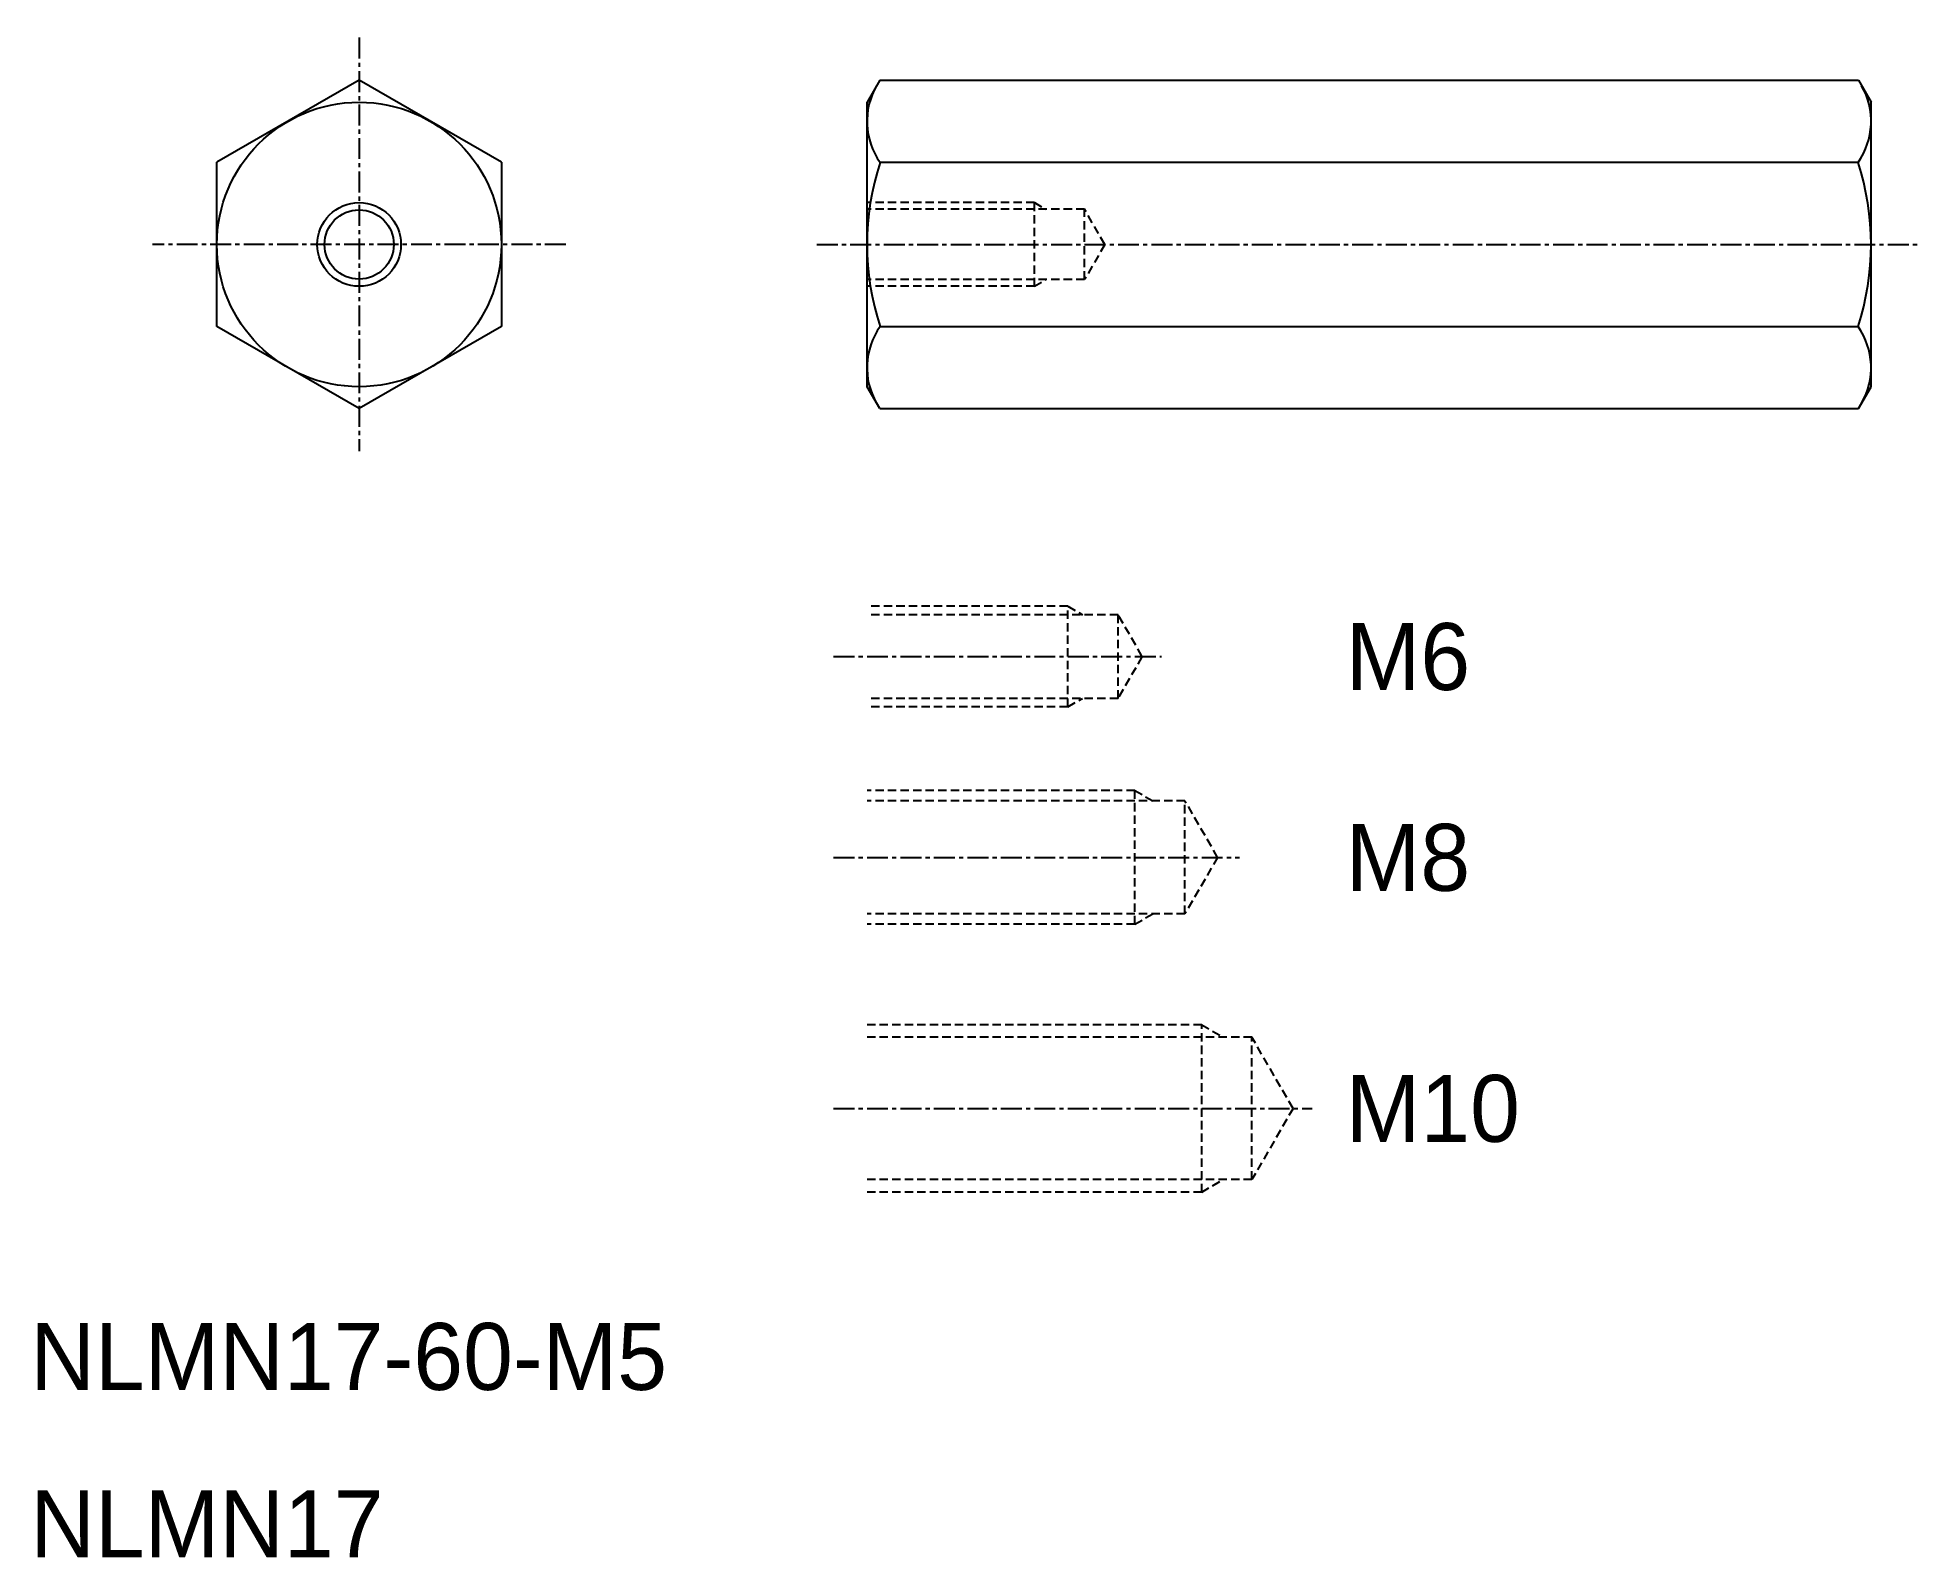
# Model space of a CAD drawing. Extents: x 198 to 310, y -139 to -48.
import ezdxf
from ezdxf.enums import TextEntityAlignment as Align

# ---------------------------------------------------------------- set-up
doc = ezdxf.new("R2010")
doc.units = 0
doc.linetypes.add('CENTER', pattern=[2, 1.25, -0.25, 0.25, -0.25])
doc.linetypes.add('DASHED', pattern=[0.75, 0.5, -0.25])
doc.layers.get('0').update_dxf_attribs({"linetype": 'CONTINUOUS'})
doc.layers.add('CENTER', color=1, linetype='CENTER')

msp = doc.modelspace()

# ---------------------------------------------------------------- linework, layer by layer
at = {"color": 7, "linetype": 'CONTINUOUS'}
for p, q in [((216.93, -50.65), (208.43, -55.56)), ((225.43, -55.56), (216.93, -50.65)), ((248.04, -50.65), (247.28, -51.97)), ((248.04, -50.65), (306.52, -50.65)), ((306.52, -50.65), (307.28, -51.97)), ((247.28, -68.97), (247.28, -51.97)), ((307.28, -68.97), (307.28, -51.97)), ((221.18, -53.11), (221.18, -53.11)), ((223.3, -54.33), (223.3, -54.33)), ((208.43, -65.37), (208.43, -55.56)), ((225.43, -55.56), (225.43, -65.37)), ((248.06, -55.56), (306.5, -55.56)), ((307.28, -65.47), (307.28, -55.47)), ((247.28, -64.62), (247.28, -56.32)), ((216.93, -70.28), (208.43, -65.37)), ((225.43, -65.37), (216.93, -70.28)), ((248.06, -65.37), (306.5, -65.37)), ((248.04, -70.28), (247.28, -68.97)), ((306.52, -70.28), (307.28, -68.97)), ((248.04, -70.28), (306.52, -70.28))]:
    msp.add_line(p, q, dxfattribs=at)
at = {"color": 3, "linetype": 'DASHED'}
for p, q in [((257.28, -57.97), (247.28, -57.97)), ((260.28, -58.37), (247.28, -58.37)), ((257.28, -62.97), (257.28, -57.97)), ((257.28, -57.97), (257.97, -58.37)), ((261.49, -60.47), (260.28, -58.37)), ((260.28, -62.57), (260.28, -58.37)), ((261.49, -60.47), (260.28, -62.57)), ((260.28, -62.57), (247.28, -62.57)), ((257.28, -62.97), (247.28, -62.97)), ((257.28, -62.97), (257.97, -62.57)), ((259.28, -82.09), (247.28, -82.09)), ((259.28, -82.09), (260.15, -82.59)), ((259.28, -88.09), (259.28, -82.09)), ((262.28, -82.59), (247.28, -82.59)), ((263.71, -85.06), (262.28, -82.59)), ((262.28, -87.59), (262.28, -82.59)), ((263.71, -85.11), (262.28, -87.59)), ((262.28, -87.59), (247.28, -87.59)), ((259.28, -88.09), (260.15, -87.59)), ((259.28, -88.09), (247.28, -88.09)), ((263.28, -93.09), (247.28, -93.09)), ((263.28, -93.09), (264.36, -93.71)), ((263.28, -101.09), (263.28, -93.09)), ((266.28, -93.71), (247.28, -93.71)), ((268.23, -97.09), (266.28, -93.71)), ((266.28, -100.46), (266.28, -93.71)), ((268.23, -97.09), (266.28, -100.46)), ((266.28, -100.46), (247.28, -100.46)), ((263.28, -101.09), (247.28, -101.09)), ((263.28, -101.09), (264.36, -100.46)), ((267.28, -107.09), (247.28, -107.09)), ((270.28, -107.84), (247.28, -107.84)), ((267.28, -117.09), (267.28, -107.09)), ((267.28, -107.09), (268.58, -107.84)), ((270.28, -116.34), (270.28, -107.84)), ((272.74, -112.09), (270.28, -107.84)), ((272.74, -112.09), (270.28, -116.34)), ((270.28, -116.34), (247.28, -116.34)), ((267.28, -117.09), (268.58, -116.34)), ((267.28, -117.09), (247.28, -117.09))]:
    msp.add_line(p, q, dxfattribs=at)
at = {"color": 7, "linetype": 'CONTINUOUS'}
for radius in [8.5, 2.07]:
    msp.add_circle((216.93, -60.47), radius, dxfattribs=at)
at = {"color": 3, "linetype": 'CONTINUOUS'}
msp.add_circle((216.93, -60.47), 2.5, dxfattribs=at)
at = {"color": 7, "linetype": 'CONTINUOUS'}
for centre, radius, start, end in [((251.53, -53.11), 4.25, 150, 215.2644), ((303.03, -53.11), 4.25, 324.7356, 30), ((263.11, -60.47), 15.83, 161.9403, 198.0597), ((291.45, -60.47), 15.83, 341.9403, 18.0597), ((251.53, -67.83), 4.25, 144.7356, 210), ((303.03, -67.83), 4.25, 330, 35.2644)]:
    msp.add_arc(centre, radius, start, end, dxfattribs=at)
at = {"layer": 'CENTER', "color": 1, "linetype": 'CENTER'}
for p, q in [((216.93, -48.11), (216.93, -72.82)), ((229.28, -60.47), (204.58, -60.47)), ((244.28, -60.47), (310.28, -60.47)), ((245.28, -85.09), (264.88, -85.09)), ((245.28, -97.09), (269.54, -97.09)), ((245.28, -112.09), (273.89, -112.09))]:
    msp.add_line(p, q, dxfattribs=at)

# ---------------------------------------------------------------- texts
at = {"color": 7, "linetype": 'CONTINUOUS'}
for s, p in [('M6', (275.89, -85.09)), ('M8', (275.89, -97.09)), ('M10', (275.89, -112.09))]:
    msp.add_text(s, height=4, dxfattribs=at).set_placement(p, align=Align.MIDDLE_LEFT)
for s, p in [('NLMN17-60-M5', (197.28, -128.91)), ('NLMN17', (197.28, -138.91))]:
    msp.add_text(s, height=4, dxfattribs=at).set_placement(p)

doc.saveas('drawing.dxf')
